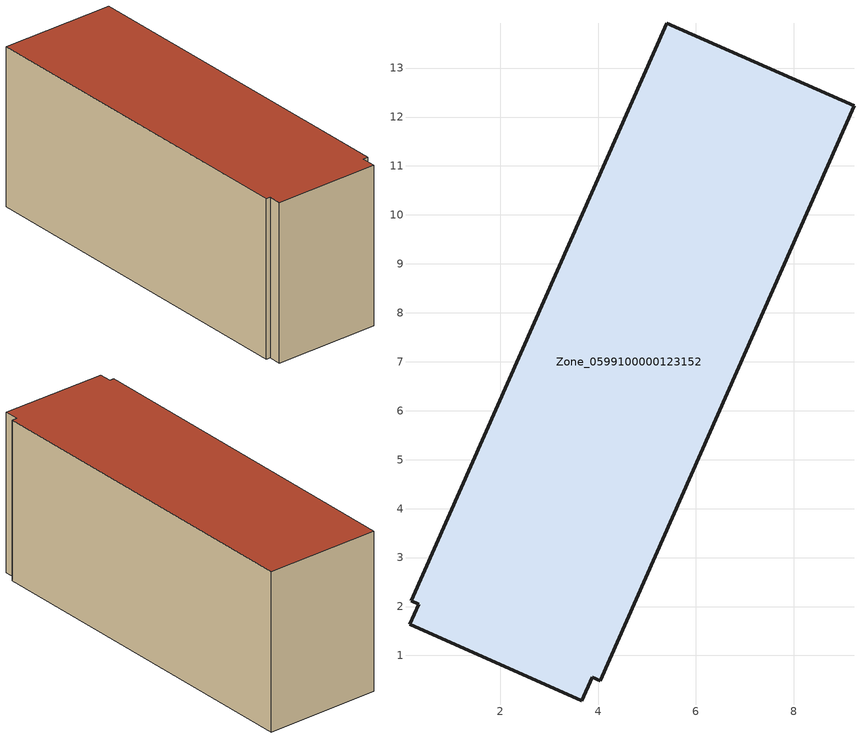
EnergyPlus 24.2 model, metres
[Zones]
Zone_0599100000123152
 floor ground (C_G): 0.18,2.11 5.4,13.92 9.23,12.23 4.04,0.49 3.88,0.56 3.66,0.07 0.15,1.64 0.34,2.05 z0
 wall outside (C_F): 5.4,13.92 0.18,2.11 0.34,2.05 0.15,1.64 3.66,0.07 3.88,0.56 4.04,0.49 9.23,12.23 5.4,13.92 z0:5.76
 roof outside (C_R): 3.66,0.07 3.88,0.56 4.04,0.49 9.23,12.23 5.4,13.92 0.18,2.11 0.34,2.05 0.15,1.64 z5.76
[BUILDING]
Pand.0599100000123152: North Axis=0; Terrain=City; Loads Convergence Tolerance Value=0.04; Temperature Convergence Tolerance Value=0.4; Solar Distribution=FullExterior; Maximum Number of Warmup Days=25; Minimum Number of Warmup Days=1
[Site:Location]
Rotterdam.The.Hague.AP_ZH_NLD Design_Conditions: Latitude=51.96; Longitude=4.45; Time Zone=1; Elevation=-4.5
[SITE:GROUNDTEMPERATURE:BUILDINGSURFACE]
18, 18, 18, 18, 18, 18, 18, 18, 18, 18, 18, 18
[MATERIAL] Thermal Absorptance=0.9; Solar Absorptance=0.7; Visible Absorptance=0.7
Name | Roughness | Thickness | Conductivity | Density | Specific Heat
G.TI.1946-1964 | MediumSmooth | 0.15 | 1 | 540 | 1210
F.TI.1946-1964 | Rough | 0.3 | 0.857143 | 1920 | 840
R.TI.1946-1964 | MediumRough | 0.2 | 0.277778 | 1500 | 1000
[CONSTRUCTION]
C_G: G.TI.1946-1964
C_F: F.TI.1946-1964
C_R: R.TI.1946-1964
[ZONE]
Zone_0599100000123152: Type=1; Multiplier=1; Ceiling Height=Autocalculate; Volume=Autocalculate; Floor Area=autocalculate; Part of Total Floor Area=Yes
[ZONEINFILTRATION:DESIGNFLOWRATE]
Infil_Zone_0599100000123152: Zone or ZoneList or Space or SpaceList=Zone_0599100000123152; Schedule=AlwaysOn; Design Flow Rate Calculation Method=Flow/Area; Flow Rate per Floor Area=0.003; Constant Term Coefficient=1; Temperature Term Coefficient=0; Velocity Term Coefficient=0; Velocity Squared Term Coefficient=0
[HVACTEMPLATE:ZONE:IDEALLOADSAIRSYSTEM]
Zone_0599100000123152: Maximum Heating Supply Air Temperature=50; Minimum Cooling Supply Air Temperature=13; Maximum Heating Supply Air Humidity Ratio=0.0156; Minimum Cooling Supply Air Humidity Ratio=0.0077; Heating Limit=NoLimit; Cooling Limit=NoLimit; Dehumidification Control Type=ConstantSensibleHeatRatio; Cooling Sensible Heat Ratio=0.7; Dehumidification Setpoint=60; Humidification Control Type=None; Humidification Setpoint=30; Outdoor Air Method=None; Outdoor Air Flow Rate per Person=0.00944; Outdoor Air Flow Rate per Zone Floor Area=0; Outdoor Air Flow Rate per Zone=0; Demand Controlled Ventilation Type=None; Outdoor Air Economizer Type=NoEconomizer; Heat Recovery Type=None; Sensible Heat Recovery Effectiveness=0.7; Latent Heat Recovery Effectiveness=0.65
[ZONECONTROL:THERMOSTAT]
ThermostatControl_Zone_0599100000123152: Zone or ZoneList=Zone_0599100000123152; Control Type Schedule=DualSetpointControlType; Control 1=Thermostat_Zone_0599100000123152; Temperature Difference Between Cutout And Setpoint=0
[THERMOSTATSETPOINT:DUALSETPOINT]
Thermostat_Zone_0599100000123152: Heating Setpoint Temperature Schedule=HeatingSetpoint_Zone_0599100000123152; Cooling Setpoint Temperature Schedule=CoolingSetpoint_Zone_0599100000123152
[SCHEDULE:COMPACT]
HeatingSetpoint_Zone_0599100000123152: Through: 12/31, For: AllDays, Until: 24:00, 21
CoolingSetpoint_Zone_0599100000123152: Through: 12/31, For: AllDays, Until: 24:00, 24
DualSetpointControlType: Through: 12/31, For: AllDays, Until: 24:00, 4
AlwaysOn: Through: 12/31, For: AllDays, Until: 24:00, 1
